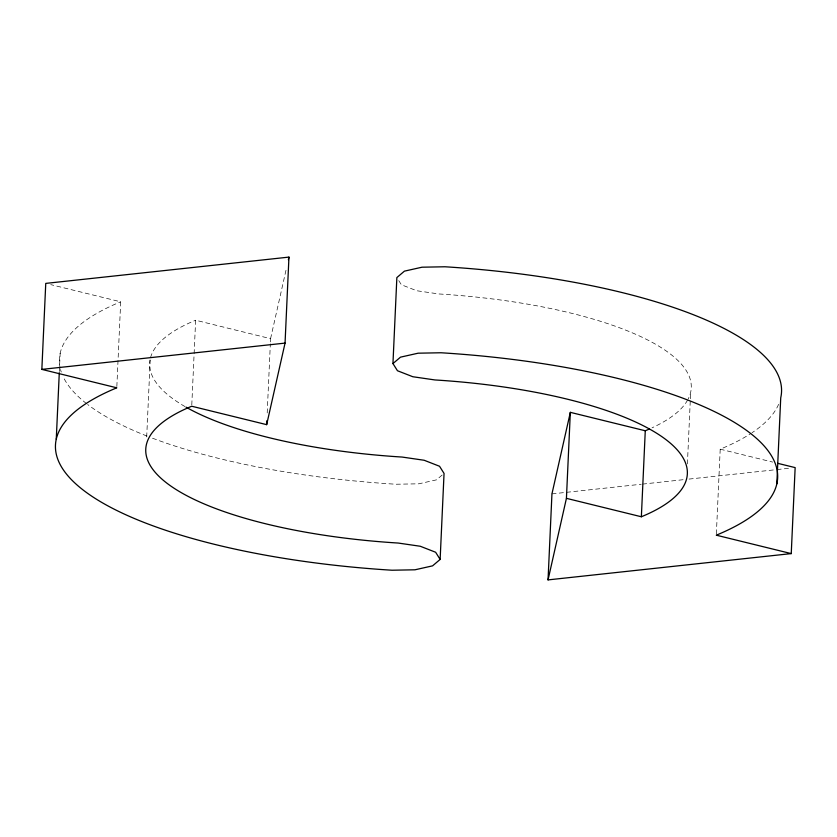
<?xml version="1.0" encoding="UTF-8"?>
<svg xmlns="http://www.w3.org/2000/svg" width="837" height="837" viewBox="0 0 837 837"><rect width="100%" height="100%" fill="white"/><g stroke="black" fill="none" stroke-linecap="round" stroke-linejoin="round"><path stroke-width="0.63" stroke-dasharray="4.18 3.14" d="M59.343 371.44L60.17 353.193M116.845 386.506L120.695 301.812L50.754 284.622M146.695 436.945L150.189 360.077M191.788 404.93L195.638 320.236L270.571 338.661L270.393 342.563M267.202 412.923L270.341 343.871M687.407 463.897L690.305 400.055M690.368 398.747L690.661 392.239M716.367 533.88L720.207 449.187A361.448 109.888 2.6 0 0 750.998 433.409M270.571 338.661L286.652 267.306M442.156 475.039L436.485 479.852L418.877 483.807L395.953 484.236A361.448 109.888 2.6 0 1 151.633 437.866M551.949 493.893L641.215 484.246M642.502 484.11L683.902 479.632M689.071 479.078L775.742 469.703M777.039 469.567L791.268 468.029M720.207 449.187L772.666 462.087M398.789 280.646L401.362 284.747L416.721 290.742L438.829 293.954A271.083 82.424 2.6 0 1 688.234 398.893M778.609 404.302A361.448 109.888 2.6 0 1 752.024 432.739M147.009 436.077A361.448 109.888 2.6 0 1 87.665 404.491M86.525 403.612A361.448 109.888 2.6 0 1 63.319 377.079M61.258 372.015A361.448 109.888 2.6 0 1 60.505 369.483M60.191 368.207A361.448 109.888 2.6 0 1 120.695 301.812M687.648 399.992A271.083 82.424 2.6 0 1 652.044 427.812M185.019 406.573A271.083 82.424 2.6 0 1 149.99 360.015M150.524 357.661A271.083 82.424 2.6 0 1 195.638 320.236"/><path stroke-width="1.26" d="M41.85 369.389L45.753 283.398L288.953 257.105L285.051 343.107L266.668 424.652L191.725 406.238A271.083 82.424 2.6 0 0 398.171 543.046L420.279 546.258L435.638 552.253L440.136 559.43L432.572 565.854L414.974 569.798L392.04 570.227A361.448 109.888 2.6 0 1 116.793 387.813L41.85 369.389L285.051 343.107M56.267 439.184L59.291 372.737M266.668 424.652L266.846 420.749M649.386 429.015A271.083 82.424 2.6 0 1 645.275 430.762L641.362 516.764A271.083 82.424 2.6 0 0 434.926 379.946L412.819 376.734L397.46 370.739L392.951 363.572L396.864 277.57L404.428 271.146L422.026 267.202L444.96 266.773A361.448 109.888 2.6 0 1 780.733 397.816L776.83 483.807M440.136 559.43L444.049 473.428L439.54 466.261L424.181 460.266L402.074 457.054A271.083 82.424 2.6 0 1 186.055 407.169M777.667 463.311L795.15 467.611L791.247 553.602L548.047 579.895L551.949 493.893L570.332 412.348L645.275 430.762M548.047 579.895L566.429 498.339L570.332 412.348M288.378 259.658L288.953 257.105M392.951 363.572L400.515 357.148L418.123 353.193L441.047 352.764A361.448 109.888 2.6 0 1 716.305 535.188L791.247 553.602M566.429 498.339L641.362 516.764"/></g></svg>
